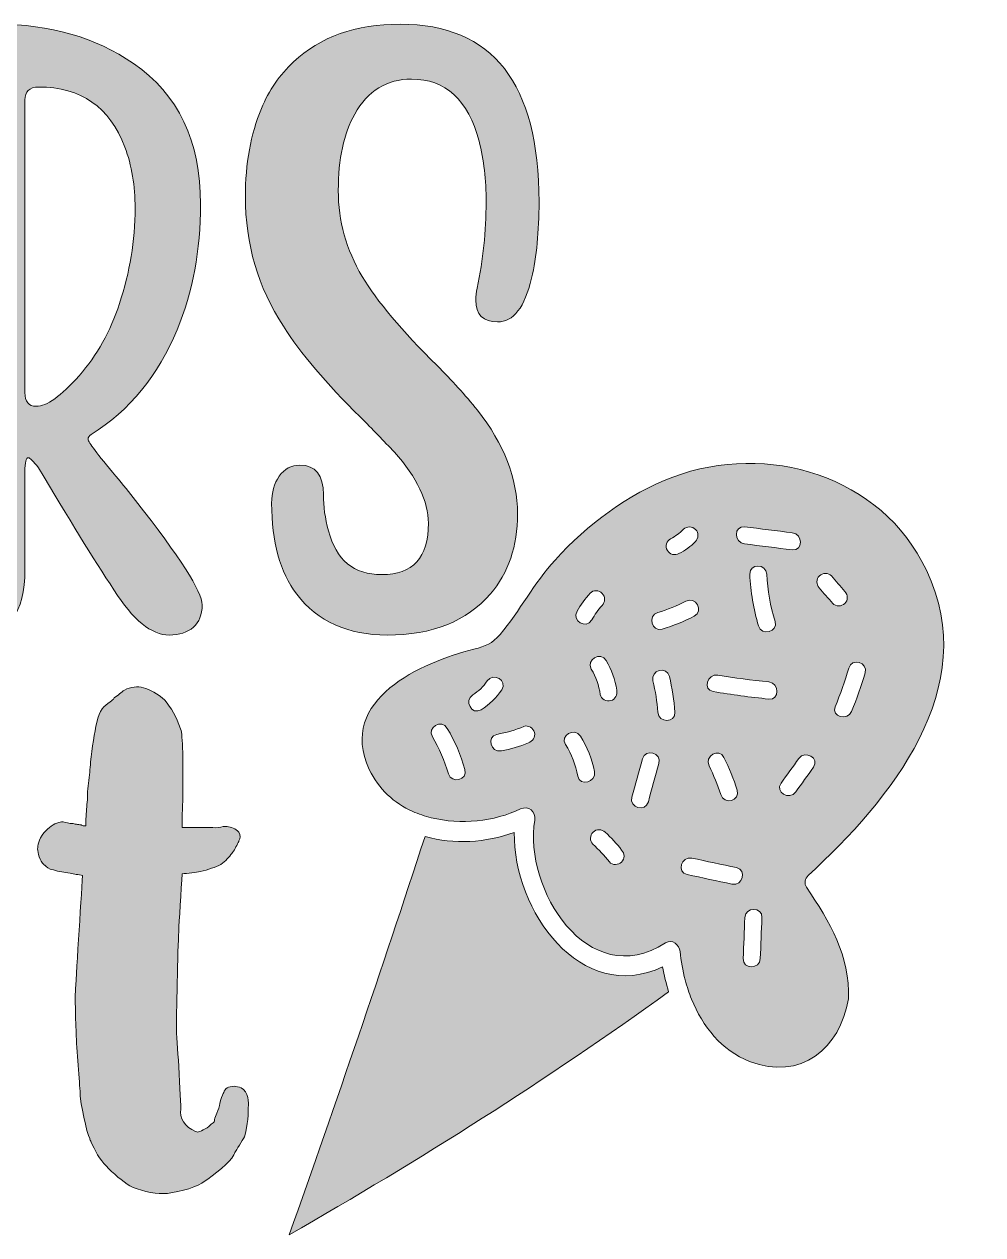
# Model space of a CAD drawing. Header units: inches. Extents: x 4.51 to 10.36, y -5.81 to -0.93.
# Drawn here: x 8.51 to 10.356, y -5.812 to -3.481 of the extents above; entities that cross this region are included whole.
import ezdxf

# ---------------------------------------------------------------- set-up
doc = ezdxf.new("R2010")
doc.units = ezdxf.units.IN
doc.header["$MEASUREMENT"] = 0
doc.layers.add('Layer 1', color=7, linetype='Continuous')

# ---------------------------------------------------------------- blocks, each defined once
blk = doc.blocks.new('block 2')
at = {"layer": 'Layer 1', "true_color": 0x333333}
h = blk.add_hatch(color=250, dxfattribs=at)
h.dxf.hatch_style = 2
edge = h.paths.add_edge_path()
edge.add_spline(control_points=[(8.6824, -4.57), (8.7191, -4.6279), (8.7547, -4.6569), (8.7889, -4.6569), (8.8085, -4.6569), (8.824, -4.6518), (8.8354, -4.6418), (8.8467, -4.6317), (8.8523, -4.6174), (8.8523, -4.5987), (8.8523, -4.5735), (8.8096, -4.5066), (8.7239, -4.3978), (8.7124, -4.3827), (8.6998, -4.3671), (8.6862, -4.351), (8.6504, -4.3087), (8.6326, -4.285), (8.6326, -4.28), (8.6326, -4.2765), (8.6346, -4.2734), (8.6386, -4.2709), (8.7126, -4.2241), (8.7678, -4.1568), (8.804, -4.0692), (8.8342, -3.9962), (8.8493, -3.9156), (8.8493, -3.8275), (8.8493, -3.7062), (8.8063, -3.6158), (8.7202, -3.5563), (8.6461, -3.506), (8.5588, -3.4808), (8.4581, -3.4808), (8.3704, -3.4808), (8.3266, -3.5246), (8.3266, -3.6122), (8.3266, -3.6122), (8.3266, -4.5247), (8.3266, -4.5247), (8.3266, -4.5469), (8.3281, -4.568), (8.3312, -4.5882), (8.3342, -4.6083), (8.3418, -4.6248), (8.3542, -4.6376), (8.3665, -4.6505), (8.3868, -4.6569), (8.415, -4.6569), (8.4789, -4.6569), (8.5109, -4.6149), (8.5109, -4.5308), (8.5109, -4.5308), (8.5109, -4.3426), (8.5109, -4.3426), (8.5109, -4.3245), (8.5132, -4.3155), (8.5177, -4.3155), (8.5203, -4.3155), (8.5268, -4.322), (8.5374, -4.3351), (8.5943, -4.4313), (8.6426, -4.5096), (8.6824, -4.57)], knot_values=[0, 0, 0, 0, 1, 1, 1, 2, 2, 2, 3, 3, 3, 4, 4, 4, 5, 5, 5, 6, 6, 6, 7, 7, 7, 8, 8, 8, 9, 9, 9, 10, 10, 10, 11, 11, 11, 12, 12, 12, 13, 13, 13, 14, 14, 14, 15, 15, 15, 16, 16, 16, 17, 17, 17, 18, 18, 18, 19, 19, 19, 20, 20, 20, 21, 21, 21, 21], degree=3, periodic=1)
edge = h.paths.add_edge_path()
edge.add_spline(control_points=[(8.5109, -4.1901), (8.5109, -4.1901), (8.5109, -3.6266), (8.5109, -3.6266), (8.5109, -3.6105), (8.5197, -3.6022), (8.5374, -3.6017), (8.619, -3.6017), (8.6743, -3.6402), (8.7035, -3.7172), (8.7166, -3.753), (8.7232, -3.7923), (8.7232, -3.835), (8.7232, -3.8975), (8.7131, -3.9587), (8.693, -4.0186), (8.6758, -4.072), (8.6499, -4.1183), (8.6152, -4.1576), (8.5804, -4.1969), (8.553, -4.2165), (8.5328, -4.2165), (8.5182, -4.2165), (8.5109, -4.2077), (8.5109, -4.1901)], knot_values=[0, 0, 0, 0, 1, 1, 1, 2, 2, 2, 3, 3, 3, 4, 4, 4, 5, 5, 5, 6, 6, 6, 7, 7, 7, 8, 8, 8, 8], degree=3, periodic=1)
h = blk.add_hatch(color=250, dxfattribs=at)
h.dxf.hatch_style = 2
edge = h.paths.add_edge_path()
edge.add_spline(control_points=[(9.1983, -4.5406), (9.1444, -4.5406), (9.1102, -4.5124), (9.0956, -4.456), (9.0891, -4.4323), (9.0858, -4.4091), (9.0858, -4.3865), (9.0858, -4.3487), (9.0707, -4.3298), (9.0405, -4.3298), (9.0238, -4.3298), (9.0106, -4.3369), (9.0008, -4.351), (8.991, -4.3651), (8.9861, -4.3825), (8.9861, -4.4031), (8.9861, -4.4771), (9.0022, -4.5355), (9.0344, -4.5783), (9.0747, -4.6307), (9.1329, -4.6569), (9.2089, -4.6569), (9.2955, -4.6569), (9.3617, -4.6305), (9.4076, -4.5776), (9.4423, -4.5373), (9.4597, -4.4859), (9.4597, -4.4235), (9.4597, -4.3555), (9.434, -4.289), (9.3826, -4.2241), (9.359, -4.1949), (9.333, -4.1662), (9.3048, -4.1379), (9.2369, -4.071), (9.1888, -4.0138), (9.1606, -3.9665), (9.1298, -3.9146), (9.1145, -3.8595), (9.1145, -3.8011), (9.1145, -3.7401), (9.1251, -3.691), (9.1462, -3.6538), (9.1714, -3.6089), (9.2079, -3.5865), (9.2557, -3.5865), (9.3212, -3.5865), (9.3645, -3.6263), (9.3857, -3.7059), (9.3947, -3.7416), (9.3993, -3.7807), (9.3993, -3.823), (9.3993, -3.8794), (9.3935, -3.9348), (9.3819, -3.9892), (9.3804, -3.9967), (9.3796, -4.0043), (9.3796, -4.0118), (9.3796, -4.04), (9.3935, -4.0541), (9.4212, -4.0541), (9.4519, -4.0541), (9.4738, -4.0259), (9.4869, -3.9695), (9.4964, -3.9287), (9.5012, -3.8799), (9.5012, -3.823), (9.5012, -3.5948), (9.4121, -3.4808), (9.2338, -3.4808), (9.1482, -3.4808), (9.0797, -3.505), (9.0284, -3.5533), (9.0017, -3.578), (8.981, -3.608), (8.9664, -3.6432), (8.9458, -3.693), (8.9355, -3.7494), (8.9355, -3.8124), (8.9355, -3.904), (8.9599, -3.9874), (9.0087, -4.0624), (9.042, -4.1143), (9.0913, -4.1724), (9.1568, -4.2369), (9.1804, -4.2606), (9.2023, -4.2832), (9.2225, -4.3049), (9.2663, -4.3537), (9.2882, -4.3993), (9.2882, -4.4416), (9.2882, -4.5076), (9.2582, -4.5406), (9.1983, -4.5406)], knot_values=[0, 0, 0, 0, 1, 1, 1, 2, 2, 2, 3, 3, 3, 4, 4, 4, 5, 5, 5, 6, 6, 6, 7, 7, 7, 8, 8, 8, 9, 9, 9, 10, 10, 10, 11, 11, 11, 12, 12, 12, 13, 13, 13, 14, 14, 14, 15, 15, 15, 16, 16, 16, 17, 17, 17, 18, 18, 18, 19, 19, 19, 20, 20, 20, 21, 21, 21, 22, 22, 22, 23, 23, 23, 24, 24, 24, 25, 25, 25, 26, 26, 26, 27, 27, 27, 28, 28, 28, 29, 29, 29, 30, 30, 30, 31, 31, 31, 31], degree=3, periodic=1)
h = blk.add_hatch(color=250, dxfattribs=at)
h.dxf.hatch_style = 2
edge = h.paths.add_edge_path()
edge.add_spline(control_points=[(10.0194, -5.1199), (10.1777, -4.9743), (10.3559, -4.7589), (10.2473, -4.5317), (10.1604, -4.3498), (9.9407, -4.2843), (9.7586, -4.3529), (9.6712, -4.3858), (9.5947, -4.444), (9.532, -4.5124), (9.4914, -4.5567), (9.4645, -4.6106), (9.4261, -4.6556), (9.4106, -4.6737), (9.3989, -4.6782), (9.3756, -4.6841), (9.2751, -4.7097), (9.1117, -4.7806), (9.1742, -4.9155), (9.1921, -4.954), (9.2222, -4.9803), (9.2578, -4.9964), (9.2636, -4.999), (9.2694, -5.0013), (9.2754, -5.0033), (9.2813, -5.0054), (9.2873, -5.0071), (9.2933, -5.0086), (9.3504, -5.0229), (9.4149, -5.0157), (9.4654, -4.9918), (9.4808, -4.9845), (9.4954, -4.9969), (9.4928, -5.0132), (9.4712, -5.1448), (9.5947, -5.3453), (9.7447, -5.2498), (9.7577, -5.2415), (9.7716, -5.253), (9.7728, -5.2662), (9.7745, -5.2843), (9.7778, -5.3028), (9.7827, -5.321), (9.7844, -5.3274), (9.7863, -5.3338), (9.7884, -5.3401), (9.7904, -5.3461), (9.7925, -5.3521), (9.7949, -5.358), (9.8163, -5.4107), (9.8526, -5.4566), (9.9068, -5.4778), (10.0049, -5.5161), (10.0816, -5.4526), (10.097, -5.3575), (10.101, -5.2754), (10.0607, -5.2083), (10.0162, -5.1426), (10.0116, -5.1359), (10.0137, -5.1251), (10.0194, -5.1199)], knot_values=[0, 0, 0, 0, 1, 1, 1, 2, 2, 2, 3, 3, 3, 4, 4, 4, 5, 5, 5, 6, 6, 6, 7, 7, 7, 8, 8, 8, 9, 9, 9, 10, 10, 10, 11, 11, 11, 12, 12, 12, 13, 13, 13, 14, 14, 14, 15, 15, 15, 16, 16, 16, 17, 17, 17, 18, 18, 18, 19, 19, 19, 20, 20, 20, 20], degree=3, periodic=1)
edge = h.paths.add_edge_path()
edge.add_spline(control_points=[(9.3266, -4.9239), (9.3193, -4.8988), (9.309, -4.8752), (9.2958, -4.8527), (9.285, -4.8344), (9.3137, -4.8182), (9.3244, -4.8365), (9.339, -4.8613), (9.3504, -4.8878), (9.3584, -4.9155), (9.3644, -4.9359), (9.3325, -4.9442), (9.3266, -4.9239)], knot_values=[0, 0, 0, 0, 1, 1, 1, 2, 2, 2, 3, 3, 3, 4, 4, 4, 4], degree=3, periodic=1)
edge = h.paths.add_edge_path()
edge.add_spline(control_points=[(9.3736, -4.772), (9.3846, -4.7651), (9.3939, -4.7561), (9.4011, -4.7453), (9.4129, -4.7278), (9.4412, -4.7446), (9.4293, -4.7622), (9.4189, -4.7778), (9.4057, -4.7906), (9.3898, -4.8006), (9.3718, -4.8119), (9.3557, -4.7832), (9.3736, -4.772)], knot_values=[0, 0, 0, 0, 1, 1, 1, 2, 2, 2, 3, 3, 3, 4, 4, 4, 4], degree=3, periodic=1)
edge = h.paths.add_edge_path()
edge.add_spline(control_points=[(9.4806, -4.8646), (9.4638, -4.8714), (9.4465, -4.8765), (9.4286, -4.8799), (9.4079, -4.8838), (9.3994, -4.852), (9.4202, -4.8481), (9.438, -4.8447), (9.4554, -4.8396), (9.4722, -4.8327), (9.4805, -4.8294), (9.4903, -4.8367), (9.4923, -4.8444), (9.4948, -4.8538), (9.4888, -4.8612), (9.4806, -4.8646)], knot_values=[0, 0, 0, 0, 1, 1, 1, 2, 2, 2, 3, 3, 3, 4, 4, 4, 5, 5, 5, 5], degree=3, periodic=1)
edge = h.paths.add_edge_path()
edge.add_spline(control_points=[(10.1293, -4.7294), (10.122, -4.7547), (10.1134, -4.7795), (10.1033, -4.8038), (10.0953, -4.8231), (10.0635, -4.8145), (10.0716, -4.795), (10.0816, -4.7707), (10.0903, -4.7459), (10.0976, -4.7206), (10.1035, -4.7003), (10.1352, -4.7091), (10.1293, -4.7294)], knot_values=[0, 0, 0, 0, 1, 1, 1, 2, 2, 2, 3, 3, 3, 4, 4, 4, 4], degree=3, periodic=1)
edge = h.paths.add_edge_path()
edge.add_spline(control_points=[(10.0412, -4.5428), (10.0473, -4.5369), (10.0586, -4.5364), (10.0645, -4.5431), (10.0731, -4.5531), (10.0817, -4.563), (10.0904, -4.573), (10.0962, -4.5797), (10.0968, -4.5897), (10.0901, -4.5962), (10.084, -4.6022), (10.0726, -4.6026), (10.0668, -4.5959), (10.0582, -4.586), (10.0495, -4.576), (10.0409, -4.5661), (10.035, -4.5593), (10.0345, -4.5493), (10.0412, -4.5428)], knot_values=[0, 0, 0, 0, 1, 1, 1, 2, 2, 2, 3, 3, 3, 4, 4, 4, 5, 5, 5, 6, 6, 6, 6], degree=3, periodic=1)
edge = h.paths.add_edge_path()
edge.add_spline(control_points=[(9.7545, -4.4714), (9.7647, -4.4662), (9.7714, -4.4613), (9.7795, -4.4533), (9.7858, -4.447), (9.7966, -4.4473), (9.8028, -4.4536), (9.809, -4.46), (9.8088, -4.4706), (9.8025, -4.4769), (9.7932, -4.4861), (9.7824, -4.4941), (9.7707, -4.5), (9.7628, -4.5041), (9.7528, -4.5019), (9.7483, -4.4938), (9.744, -4.4863), (9.7466, -4.4755), (9.7545, -4.4714)], knot_values=[0, 0, 0, 0, 1, 1, 1, 2, 2, 2, 3, 3, 3, 4, 4, 4, 5, 5, 5, 6, 6, 6, 6], degree=3, periodic=1)
edge = h.paths.add_edge_path()
edge.add_spline(control_points=[(9.6509, -4.7631), (9.6522, -4.7719), (9.6487, -4.7807), (9.6392, -4.7832), (9.6314, -4.7853), (9.6204, -4.7803), (9.6191, -4.7715), (9.6166, -4.7539), (9.6111, -4.7376), (9.6019, -4.7223), (9.5911, -4.7041), (9.6197, -4.6879), (9.6306, -4.7061), (9.641, -4.7236), (9.6481, -4.7429), (9.6509, -4.7631)], knot_values=[0, 0, 0, 0, 1, 1, 1, 2, 2, 2, 3, 3, 3, 4, 4, 4, 5, 5, 5, 5], degree=3, periodic=1)
edge = h.paths.add_edge_path()
edge.add_spline(control_points=[(9.5744, -4.6111), (9.5815, -4.5986), (9.5901, -4.587), (9.5997, -4.5763), (9.6056, -4.5696), (9.6171, -4.5705), (9.6229, -4.5766), (9.6294, -4.5833), (9.6286, -4.5932), (9.6226, -4.5999), (9.6149, -4.6085), (9.6084, -4.6179), (9.6026, -4.6279), (9.5921, -4.6463), (9.5638, -4.6294), (9.5744, -4.6111)], knot_values=[0, 0, 0, 0, 1, 1, 1, 2, 2, 2, 3, 3, 3, 4, 4, 4, 5, 5, 5, 5], degree=3, periodic=1)
edge = h.paths.add_edge_path()
edge.add_spline(control_points=[(9.576, -4.9283), (9.5719, -4.9065), (9.564, -4.8866), (9.5521, -4.8679), (9.5408, -4.8499), (9.5694, -4.8338), (9.5808, -4.8516), (9.594, -4.8725), (9.6032, -4.8956), (9.6078, -4.9199), (9.6118, -4.9406), (9.58, -4.9491), (9.576, -4.9283)], knot_values=[0, 0, 0, 0, 1, 1, 1, 2, 2, 2, 3, 3, 3, 4, 4, 4, 4], degree=3, periodic=1)
edge = h.paths.add_edge_path()
edge.add_spline(control_points=[(9.66, -5.094), (9.6541, -5.0997), (9.6422, -5.1007), (9.6368, -5.0937), (9.6271, -5.0814), (9.6165, -5.07), (9.6049, -5.0595), (9.5983, -5.0536), (9.5992, -5.0422), (9.6052, -5.0363), (9.6119, -5.0298), (9.6219, -5.0306), (9.6285, -5.0366), (9.6401, -5.0471), (9.6507, -5.0584), (9.6603, -5.0708), (9.6658, -5.0778), (9.667, -5.0873), (9.66, -5.094)], knot_values=[0, 0, 0, 0, 1, 1, 1, 2, 2, 2, 3, 3, 3, 4, 4, 4, 5, 5, 5, 6, 6, 6, 6], degree=3, periodic=1)
edge = h.paths.add_edge_path()
edge.add_spline(control_points=[(9.7322, -4.9041), (9.7254, -4.9287), (9.7185, -4.9534), (9.7117, -4.9781), (9.706, -4.9985), (9.6743, -4.9897), (9.68, -4.9693), (9.6868, -4.9446), (9.6936, -4.92), (9.7005, -4.8953), (9.7061, -4.8748), (9.7378, -4.8837), (9.7322, -4.9041)], knot_values=[0, 0, 0, 0, 1, 1, 1, 2, 2, 2, 3, 3, 3, 4, 4, 4, 4], degree=3, periodic=1)
edge = h.paths.add_edge_path()
edge.add_spline(control_points=[(9.7299, -4.8055), (9.7285, -4.785), (9.7253, -4.765), (9.7205, -4.745), (9.7155, -4.7244), (9.7474, -4.716), (9.7523, -4.7366), (9.7577, -4.7593), (9.7612, -4.7823), (9.7628, -4.8055), (9.7643, -4.8267), (9.7314, -4.8265), (9.7299, -4.8055)], knot_values=[0, 0, 0, 0, 1, 1, 1, 2, 2, 2, 3, 3, 3, 4, 4, 4, 4], degree=3, periodic=1)
edge = h.paths.add_edge_path()
edge.add_spline(control_points=[(9.7383, -4.6454), (9.718, -4.6515), (9.7097, -4.6197), (9.7299, -4.6136), (9.7487, -4.6081), (9.7666, -4.6008), (9.784, -4.5917), (9.8027, -4.5819), (9.819, -4.6105), (9.8002, -4.6203), (9.7804, -4.6307), (9.7597, -4.6391), (9.7383, -4.6454)], knot_values=[0, 0, 0, 0, 1, 1, 1, 2, 2, 2, 3, 3, 3, 4, 4, 4, 4], degree=3, periodic=1)
edge = h.paths.add_edge_path()
edge.add_spline(control_points=[(9.8728, -5.1364), (9.8441, -5.1303), (9.8154, -5.1242), (9.7868, -5.1181), (9.766, -5.1137), (9.7749, -5.082), (9.7955, -5.0864), (9.8242, -5.0925), (9.8529, -5.0986), (9.8815, -5.1046), (9.9023, -5.109), (9.8934, -5.1407), (9.8728, -5.1364)], knot_values=[0, 0, 0, 0, 1, 1, 1, 2, 2, 2, 3, 3, 3, 4, 4, 4, 4], degree=3, periodic=1)
edge = h.paths.add_edge_path()
edge.add_spline(control_points=[(9.8574, -4.8926), (9.8675, -4.9129), (9.8761, -4.9341), (9.8829, -4.9558), (9.8893, -4.9761), (9.8574, -4.9844), (9.8511, -4.9642), (9.8451, -4.9451), (9.8377, -4.9267), (9.8287, -4.9088), (9.8193, -4.8899), (9.8479, -4.8736), (9.8574, -4.8926)], knot_values=[0, 0, 0, 0, 1, 1, 1, 2, 2, 2, 3, 3, 3, 4, 4, 4, 4], degree=3, periodic=1)
edge = h.paths.add_edge_path()
edge.add_spline(control_points=[(9.9273, -5.2798), (9.9264, -5.3009), (9.8935, -5.3009), (9.8944, -5.2797), (9.8954, -5.2534), (9.8965, -5.2271), (9.8976, -5.2009), (9.8985, -5.1797), (9.9314, -5.1797), (9.9305, -5.2009), (9.9294, -5.2272), (9.9283, -5.2535), (9.9273, -5.2798)], knot_values=[0, 0, 0, 0, 1, 1, 1, 2, 2, 2, 3, 3, 3, 4, 4, 4, 4], degree=3, periodic=1)
edge = h.paths.add_edge_path()
edge.add_spline(control_points=[(9.9437, -4.7801), (9.9079, -4.7765), (9.8723, -4.7717), (9.8368, -4.7658), (9.8159, -4.7623), (9.8249, -4.7306), (9.8456, -4.7341), (9.8781, -4.7395), (9.9108, -4.7438), (9.9437, -4.7472), (9.9646, -4.7493), (9.9647, -4.7823), (9.9437, -4.7801)], knot_values=[0, 0, 0, 0, 1, 1, 1, 2, 2, 2, 3, 3, 3, 4, 4, 4, 4], degree=3, periodic=1)
edge = h.paths.add_edge_path()
edge.add_spline(control_points=[(9.9071, -4.5398), (9.9061, -4.5186), (9.9391, -4.5188), (9.94, -4.5399), (9.9415, -4.5709), (9.9468, -4.601), (9.9557, -4.6308), (9.9618, -4.6511), (9.93, -4.6594), (9.9239, -4.6392), (9.9142, -4.6068), (9.9087, -4.5736), (9.9071, -4.5398)], knot_values=[0, 0, 0, 0, 1, 1, 1, 2, 2, 2, 3, 3, 3, 4, 4, 4, 4], degree=3, periodic=1)
edge = h.paths.add_edge_path()
edge.add_spline(control_points=[(9.8971, -4.4814), (9.8763, -4.4788), (9.8762, -4.4459), (9.8971, -4.4485), (9.9278, -4.4523), (9.9584, -4.4561), (9.989, -4.4599), (10.0098, -4.4625), (10.0099, -4.4955), (9.989, -4.4928), (9.9583, -4.489), (9.9277, -4.4852), (9.8971, -4.4814)], knot_values=[0, 0, 0, 0, 1, 1, 1, 2, 2, 2, 3, 3, 3, 4, 4, 4, 4], degree=3, periodic=1)
edge = h.paths.add_edge_path()
edge.add_spline(control_points=[(9.9673, -4.9419), (9.9787, -4.9262), (9.9901, -4.9104), (10.0015, -4.8946), (10.0138, -4.8775), (10.0422, -4.8943), (10.0298, -4.9115), (10.0184, -4.9273), (10.007, -4.9431), (9.9956, -4.9588), (9.9833, -4.9759), (9.9549, -4.9591), (9.9673, -4.9419)], knot_values=[0, 0, 0, 0, 1, 1, 1, 2, 2, 2, 3, 3, 3, 4, 4, 4, 4], degree=3, periodic=1)
h = blk.add_hatch(color=250, dxfattribs=at)
h.dxf.hatch_style = 2
edge = h.paths.add_edge_path()
edge.add_spline(control_points=[(8.9275, -5.5287), (8.923, -5.5271), (8.9184, -5.5256), (8.9139, -5.5256), (8.9033, -5.5256), (8.8956, -5.5302), (8.8941, -5.5378), (8.8941, -5.5378), (8.8926, -5.5393), (8.8926, -5.5393), (8.8911, -5.5439), (8.8881, -5.55), (8.8865, -5.5591), (8.8865, -5.5636), (8.8835, -5.5712), (8.8804, -5.5773), (8.8789, -5.5819), (8.8774, -5.5864), (8.8759, -5.5895), (8.8759, -5.594), (8.8759, -5.594), (8.8698, -5.5986), (8.8698, -5.5986), (8.8683, -5.6001), (8.8683, -5.6001), (8.8607, -5.6077), (8.847, -5.6138), (8.844, -5.6138), (8.8288, -5.6107), (8.809, -5.5925), (8.8106, -5.5758), (8.8121, -5.5636), (8.809, -5.5271), (8.8075, -5.4876), (8.8045, -5.4557), (8.8029, -5.4238), (8.8029, -5.4101), (8.8029, -5.3798), (8.806, -5.2369), (8.8075, -5.2248), (8.8075, -5.2141), (8.8121, -5.1442), (8.8136, -5.1169), (8.8242, -5.1153), (8.8409, -5.1138), (8.8485, -5.1123), (8.8637, -5.1092), (8.8789, -5.1032), (8.8881, -5.0986), (8.8972, -5.0925), (8.9048, -5.0834), (8.9093, -5.0773), (8.9139, -5.0728), (8.9184, -5.0637), (8.9215, -5.0561), (8.923, -5.0546), (8.923, -5.0546), (8.923, -5.053), (8.926, -5.0485), (8.926, -5.0424), (8.923, -5.0363), (8.9169, -5.0302), (8.9078, -5.0257), (8.9002, -5.0257), (8.8987, -5.0257), (8.8987, -5.0257), (8.8972, -5.0257), (8.8972, -5.0257), (8.8956, -5.0257), (8.8926, -5.0257), (8.8881, -5.0272), (8.8789, -5.0287), (8.8729, -5.0272), (8.8668, -5.0272), (8.8333, -5.0272), (8.8136, -5.0272), (8.8136, -5.0257), (8.8136, -5.0242), (8.8136, -5.0226), (8.8136, -5.0059), (8.8151, -4.9831), (8.8151, -4.9573), (8.8151, -4.9345), (8.8151, -4.9102), (8.8151, -4.8828), (8.8136, -4.8585), (8.8136, -4.8448), (8.8106, -4.8372), (8.8029, -4.8144), (8.7923, -4.7962), (8.7802, -4.7825), (8.7665, -4.7688), (8.7513, -4.7628), (8.7391, -4.7582), (8.7285, -4.7552), (8.7148, -4.7567), (8.7027, -4.7628), (8.6966, -4.7673), (8.6905, -4.7719), (8.6829, -4.778), (8.6814, -4.781), (8.6783, -4.7825), (8.6753, -4.7856), (8.6631, -4.7932), (8.654, -4.8008), (8.6495, -4.8251), (8.6449, -4.8433), (8.6404, -4.8752), (8.6373, -4.9011), (8.6373, -4.9087), (8.6358, -4.9147), (8.6358, -4.9208), (8.6343, -4.9345), (8.6327, -4.9497), (8.6312, -4.9634), (8.6312, -4.9664), (8.6312, -4.9694), (8.6312, -4.974), (8.6297, -4.9862), (8.6297, -4.9983), (8.6282, -5.0105), (8.6282, -5.0165), (8.6282, -5.0211), (8.6282, -5.0242), (8.6267, -5.0242), (8.6252, -5.0242), (8.6252, -5.0242), (8.6221, -5.0242), (8.6206, -5.0226), (8.6191, -5.0226), (8.616, -5.0226), (8.613, -5.0211), (8.61, -5.0211), (8.6069, -5.0211), (8.6039, -5.0196), (8.6023, -5.0196), (8.6008, -5.0196), (8.5993, -5.0196), (8.5978, -5.0196), (8.5917, -5.0181), (8.5856, -5.0165), (8.5811, -5.0165), (8.5796, -5.0165), (8.578, -5.0181), (8.5765, -5.0181), (8.5659, -5.0196), (8.5568, -5.0272), (8.5477, -5.0378), (8.537, -5.05), (8.5355, -5.0637), (8.5355, -5.0682), (8.5355, -5.0758), (8.54, -5.0925), (8.5477, -5.0986), (8.5477, -5.1001), (8.5477, -5.1001), (8.5492, -5.1001), (8.5522, -5.1032), (8.5568, -5.1077), (8.5659, -5.1092), (8.5765, -5.1123), (8.5871, -5.1138), (8.5978, -5.1153), (8.6054, -5.1169), (8.6145, -5.1184), (8.6221, -5.1199), (8.6191, -5.1655), (8.6084, -5.3296), (8.6084, -5.3417), (8.6069, -5.3569), (8.61, -5.4314), (8.61, -5.4344), (8.61, -5.4344), (8.61, -5.436), (8.61, -5.436), (8.613, -5.474), (8.6175, -5.5378), (8.6175, -5.5439), (8.6175, -5.553), (8.6297, -5.6168), (8.6358, -5.6259), (8.6358, -5.6275), (8.6373, -5.6305), (8.6388, -5.6335), (8.6449, -5.6472), (8.6555, -5.6685), (8.6677, -5.6791), (8.6798, -5.6928), (8.6996, -5.7095), (8.7133, -5.7171), (8.7285, -5.7262), (8.7589, -5.7323), (8.7771, -5.7323), (8.7969, -5.7323), (8.8364, -5.7217), (8.8516, -5.7125), (8.8607, -5.7065), (8.9002, -5.6776), (8.9093, -5.6639), (8.9124, -5.6594), (8.9154, -5.6548), (8.9154, -5.6533), (8.9184, -5.6487), (8.9291, -5.6305), (8.9336, -5.6229), (8.9382, -5.6138), (8.9412, -5.5834), (8.9412, -5.5667), (8.9427, -5.5575), (8.9412, -5.5363), (8.9275, -5.5287)], knot_values=[0, 0, 0, 0, 1, 1, 1, 2, 2, 2, 3, 3, 3, 4, 4, 4, 5, 5, 5, 6, 6, 6, 7, 7, 7, 8, 8, 8, 9, 9, 9, 10, 10, 10, 11, 11, 11, 12, 12, 12, 13, 13, 13, 14, 14, 14, 15, 15, 15, 16, 16, 16, 17, 17, 17, 18, 18, 18, 19, 19, 19, 20, 20, 20, 21, 21, 21, 22, 22, 22, 23, 23, 23, 24, 24, 24, 25, 25, 25, 26, 26, 26, 27, 27, 27, 28, 28, 28, 29, 29, 29, 30, 30, 30, 31, 31, 31, 32, 32, 32, 33, 33, 33, 34, 34, 34, 35, 35, 35, 36, 36, 36, 37, 37, 37, 38, 38, 38, 39, 39, 39, 40, 40, 40, 41, 41, 41, 42, 42, 42, 43, 43, 43, 44, 44, 44, 45, 45, 45, 46, 46, 46, 47, 47, 47, 48, 48, 48, 49, 49, 49, 50, 50, 50, 51, 51, 51, 52, 52, 52, 53, 53, 53, 54, 54, 54, 55, 55, 55, 56, 56, 56, 57, 57, 57, 58, 58, 58, 59, 59, 59, 60, 60, 60, 61, 61, 61, 62, 62, 62, 63, 63, 63, 64, 64, 64, 65, 65, 65, 66, 66, 66, 67, 67, 67, 68, 68, 68, 69, 69, 69, 70, 70, 70, 70], degree=3, periodic=1)
h = blk.add_hatch(color=250, dxfattribs=at)
h.dxf.hatch_style = 2
edge = h.paths.add_edge_path()
edge.add_spline(control_points=[(9.4536, -5.037), (9.3979, -5.0568), (9.3379, -5.0608), (9.2817, -5.0445), (9.1978, -5.3014), (9.1105, -5.557), (9.02, -5.8116), (9.2712, -5.6678), (9.5162, -5.5133), (9.7508, -5.3438), (9.7459, -5.3279), (9.7421, -5.3118), (9.7393, -5.2956), (9.5821, -5.3703), (9.4511, -5.1875), (9.4536, -5.037)], knot_values=[0, 0, 0, 0, 1, 1, 1, 2, 2, 2, 3, 3, 3, 4, 4, 4, 5, 5, 5, 5], degree=3, periodic=1)
at = {"layer": 'Layer 1', "lineweight": 0}
for points, knots in [([(8.6824, -4.57), (8.7191, -4.6279), (8.7547, -4.6569), (8.7889, -4.6569), (8.8085, -4.6569), (8.824, -4.6518), (8.8354, -4.6418), (8.8467, -4.6317), (8.8523, -4.6174), (8.8523, -4.5987), (8.8523, -4.5735), (8.8096, -4.5066), (8.7239, -4.3978), (8.7124, -4.3827), (8.6998, -4.3671), (8.6862, -4.351), (8.6504, -4.3087), (8.6326, -4.285), (8.6326, -4.28), (8.6326, -4.2765), (8.6346, -4.2734), (8.6386, -4.2709), (8.7126, -4.2241), (8.7678, -4.1568), (8.804, -4.0692), (8.8342, -3.9962), (8.8493, -3.9156), (8.8493, -3.8275), (8.8493, -3.7062), (8.8063, -3.6158), (8.7202, -3.5563), (8.6461, -3.506), (8.5588, -3.4808), (8.4581, -3.4808), (8.3704, -3.4808), (8.3266, -3.5246), (8.3266, -3.6122), (8.3266, -3.6122), (8.3266, -4.5247), (8.3266, -4.5247), (8.3266, -4.5469), (8.3281, -4.568), (8.3312, -4.5882), (8.3342, -4.6083), (8.3418, -4.6248), (8.3542, -4.6376), (8.3665, -4.6505), (8.3868, -4.6569), (8.415, -4.6569), (8.4789, -4.6569), (8.5109, -4.6149), (8.5109, -4.5308), (8.5109, -4.5308), (8.5109, -4.3426), (8.5109, -4.3426), (8.5109, -4.3245), (8.5132, -4.3155), (8.5177, -4.3155), (8.5203, -4.3155), (8.5268, -4.322), (8.5374, -4.3351), (8.5943, -4.4313), (8.6426, -4.5096), (8.6824, -4.57)], [0, 0, 0, 0, 1, 1, 1, 2, 2, 2, 3, 3, 3, 4, 4, 4, 5, 5, 5, 6, 6, 6, 7, 7, 7, 8, 8, 8, 9, 9, 9, 10, 10, 10, 11, 11, 11, 12, 12, 12, 13, 13, 13, 14, 14, 14, 15, 15, 15, 16, 16, 16, 17, 17, 17, 18, 18, 18, 19, 19, 19, 20, 20, 20, 21, 21, 21, 21]), ([(9.1983, -4.5406), (9.1444, -4.5406), (9.1102, -4.5124), (9.0956, -4.456), (9.0891, -4.4323), (9.0858, -4.4091), (9.0858, -4.3865), (9.0858, -4.3487), (9.0707, -4.3298), (9.0405, -4.3298), (9.0238, -4.3298), (9.0106, -4.3369), (9.0008, -4.351), (8.991, -4.3651), (8.9861, -4.3825), (8.9861, -4.4031), (8.9861, -4.4771), (9.0022, -4.5355), (9.0344, -4.5783), (9.0747, -4.6307), (9.1329, -4.6569), (9.2089, -4.6569), (9.2955, -4.6569), (9.3617, -4.6305), (9.4076, -4.5776), (9.4423, -4.5373), (9.4597, -4.4859), (9.4597, -4.4235), (9.4597, -4.3555), (9.434, -4.289), (9.3826, -4.2241), (9.359, -4.1949), (9.333, -4.1662), (9.3048, -4.1379), (9.2369, -4.071), (9.1888, -4.0138), (9.1606, -3.9665), (9.1298, -3.9146), (9.1145, -3.8595), (9.1145, -3.8011), (9.1145, -3.7401), (9.1251, -3.691), (9.1462, -3.6538), (9.1714, -3.6089), (9.2079, -3.5865), (9.2557, -3.5865), (9.3212, -3.5865), (9.3645, -3.6263), (9.3857, -3.7059), (9.3947, -3.7416), (9.3993, -3.7807), (9.3993, -3.823), (9.3993, -3.8794), (9.3935, -3.9348), (9.3819, -3.9892), (9.3804, -3.9967), (9.3796, -4.0043), (9.3796, -4.0118), (9.3796, -4.04), (9.3935, -4.0541), (9.4212, -4.0541), (9.4519, -4.0541), (9.4738, -4.0259), (9.4869, -3.9695), (9.4964, -3.9287), (9.5012, -3.8799), (9.5012, -3.823), (9.5012, -3.5948), (9.4121, -3.4808), (9.2338, -3.4808), (9.1482, -3.4808), (9.0797, -3.505), (9.0284, -3.5533), (9.0017, -3.578), (8.981, -3.608), (8.9664, -3.6432), (8.9458, -3.693), (8.9355, -3.7494), (8.9355, -3.8124), (8.9355, -3.904), (8.9599, -3.9874), (9.0087, -4.0624), (9.042, -4.1143), (9.0913, -4.1724), (9.1568, -4.2369), (9.1804, -4.2606), (9.2023, -4.2832), (9.2225, -4.3049), (9.2663, -4.3537), (9.2882, -4.3993), (9.2882, -4.4416), (9.2882, -4.5076), (9.2582, -4.5406), (9.1983, -4.5406)], [0, 0, 0, 0, 1, 1, 1, 2, 2, 2, 3, 3, 3, 4, 4, 4, 5, 5, 5, 6, 6, 6, 7, 7, 7, 8, 8, 8, 9, 9, 9, 10, 10, 10, 11, 11, 11, 12, 12, 12, 13, 13, 13, 14, 14, 14, 15, 15, 15, 16, 16, 16, 17, 17, 17, 18, 18, 18, 19, 19, 19, 20, 20, 20, 21, 21, 21, 22, 22, 22, 23, 23, 23, 24, 24, 24, 25, 25, 25, 26, 26, 26, 27, 27, 27, 28, 28, 28, 29, 29, 29, 30, 30, 30, 31, 31, 31, 31]), ([(8.5109, -4.1901), (8.5109, -4.1901), (8.5109, -3.6266), (8.5109, -3.6266), (8.5109, -3.6105), (8.5197, -3.6022), (8.5374, -3.6017), (8.619, -3.6017), (8.6743, -3.6402), (8.7035, -3.7172), (8.7166, -3.753), (8.7232, -3.7923), (8.7232, -3.835), (8.7232, -3.8975), (8.7131, -3.9587), (8.693, -4.0186), (8.6758, -4.072), (8.6499, -4.1183), (8.6152, -4.1576), (8.5804, -4.1969), (8.553, -4.2165), (8.5328, -4.2165), (8.5182, -4.2165), (8.5109, -4.2077), (8.5109, -4.1901)], [0, 0, 0, 0, 1, 1, 1, 2, 2, 2, 3, 3, 3, 4, 4, 4, 5, 5, 5, 6, 6, 6, 7, 7, 7, 8, 8, 8, 8]), ([(10.0194, -5.1199), (10.1777, -4.9743), (10.3559, -4.7589), (10.2473, -4.5317), (10.1604, -4.3498), (9.9407, -4.2843), (9.7586, -4.3529), (9.6712, -4.3858), (9.5947, -4.444), (9.532, -4.5124), (9.4914, -4.5567), (9.4645, -4.6106), (9.4261, -4.6556), (9.4106, -4.6737), (9.3989, -4.6782), (9.3756, -4.6841), (9.2751, -4.7097), (9.1117, -4.7806), (9.1742, -4.9155), (9.1921, -4.954), (9.2222, -4.9803), (9.2578, -4.9964), (9.2636, -4.999), (9.2694, -5.0013), (9.2754, -5.0033), (9.2813, -5.0054), (9.2873, -5.0071), (9.2933, -5.0086), (9.3504, -5.0229), (9.4149, -5.0157), (9.4654, -4.9918), (9.4808, -4.9845), (9.4954, -4.9969), (9.4928, -5.0132), (9.4712, -5.1448), (9.5947, -5.3453), (9.7447, -5.2498), (9.7577, -5.2415), (9.7716, -5.253), (9.7728, -5.2662), (9.7745, -5.2843), (9.7778, -5.3028), (9.7827, -5.321), (9.7844, -5.3274), (9.7863, -5.3338), (9.7884, -5.3401), (9.7904, -5.3461), (9.7925, -5.3521), (9.7949, -5.358), (9.8163, -5.4107), (9.8526, -5.4566), (9.9068, -5.4778), (10.0049, -5.5161), (10.0816, -5.4526), (10.097, -5.3575), (10.101, -5.2754), (10.0607, -5.2083), (10.0162, -5.1426), (10.0116, -5.1359), (10.0137, -5.1251), (10.0194, -5.1199)], [0, 0, 0, 0, 1, 1, 1, 2, 2, 2, 3, 3, 3, 4, 4, 4, 5, 5, 5, 6, 6, 6, 7, 7, 7, 8, 8, 8, 9, 9, 9, 10, 10, 10, 11, 11, 11, 12, 12, 12, 13, 13, 13, 14, 14, 14, 15, 15, 15, 16, 16, 16, 17, 17, 17, 18, 18, 18, 19, 19, 19, 20, 20, 20, 20]), ([(9.7545, -4.4714), (9.7647, -4.4662), (9.7714, -4.4613), (9.7795, -4.4533), (9.7858, -4.447), (9.7966, -4.4473), (9.8028, -4.4536), (9.809, -4.46), (9.8088, -4.4706), (9.8025, -4.4769), (9.7932, -4.4861), (9.7824, -4.4941), (9.7707, -4.5), (9.7628, -4.5041), (9.7528, -4.5019), (9.7483, -4.4938), (9.744, -4.4863), (9.7466, -4.4755), (9.7545, -4.4714)], [0, 0, 0, 0, 1, 1, 1, 2, 2, 2, 3, 3, 3, 4, 4, 4, 5, 5, 5, 6, 6, 6, 6]), ([(9.8971, -4.4814), (9.8763, -4.4788), (9.8762, -4.4459), (9.8971, -4.4485), (9.9278, -4.4523), (9.9584, -4.4561), (9.989, -4.4599), (10.0098, -4.4625), (10.0099, -4.4955), (9.989, -4.4928), (9.9583, -4.489), (9.9277, -4.4852), (9.8971, -4.4814)], [0, 0, 0, 0, 1, 1, 1, 2, 2, 2, 3, 3, 3, 4, 4, 4, 4]), ([(9.9071, -4.5398), (9.9061, -4.5186), (9.9391, -4.5188), (9.94, -4.5399), (9.9415, -4.5709), (9.9468, -4.601), (9.9557, -4.6308), (9.9618, -4.6511), (9.93, -4.6594), (9.9239, -4.6392), (9.9142, -4.6068), (9.9087, -4.5736), (9.9071, -4.5398)], [0, 0, 0, 0, 1, 1, 1, 2, 2, 2, 3, 3, 3, 4, 4, 4, 4]), ([(10.0412, -4.5428), (10.0473, -4.5369), (10.0586, -4.5364), (10.0645, -4.5431), (10.0731, -4.5531), (10.0817, -4.563), (10.0904, -4.573), (10.0962, -4.5797), (10.0968, -4.5897), (10.0901, -4.5962), (10.084, -4.6022), (10.0726, -4.6026), (10.0668, -4.5959), (10.0582, -4.586), (10.0495, -4.576), (10.0409, -4.5661), (10.035, -4.5593), (10.0345, -4.5493), (10.0412, -4.5428)], [0, 0, 0, 0, 1, 1, 1, 2, 2, 2, 3, 3, 3, 4, 4, 4, 5, 5, 5, 6, 6, 6, 6]), ([(9.5744, -4.6111), (9.5815, -4.5986), (9.5901, -4.587), (9.5997, -4.5763), (9.6056, -4.5696), (9.6171, -4.5705), (9.6229, -4.5766), (9.6294, -4.5833), (9.6286, -4.5932), (9.6226, -4.5999), (9.6149, -4.6085), (9.6084, -4.6179), (9.6026, -4.6279), (9.5921, -4.6463), (9.5638, -4.6294), (9.5744, -4.6111)], [0, 0, 0, 0, 1, 1, 1, 2, 2, 2, 3, 3, 3, 4, 4, 4, 5, 5, 5, 5]), ([(9.7383, -4.6454), (9.718, -4.6515), (9.7097, -4.6197), (9.7299, -4.6136), (9.7487, -4.6081), (9.7666, -4.6008), (9.784, -4.5917), (9.8027, -4.5819), (9.819, -4.6105), (9.8002, -4.6203), (9.7804, -4.6307), (9.7597, -4.6391), (9.7383, -4.6454)], [0, 0, 0, 0, 1, 1, 1, 2, 2, 2, 3, 3, 3, 4, 4, 4, 4]), ([(9.6509, -4.7631), (9.6522, -4.7719), (9.6487, -4.7807), (9.6392, -4.7832), (9.6314, -4.7853), (9.6204, -4.7803), (9.6191, -4.7715), (9.6166, -4.7539), (9.6111, -4.7376), (9.6019, -4.7223), (9.5911, -4.7041), (9.6197, -4.6879), (9.6306, -4.7061), (9.641, -4.7236), (9.6481, -4.7429), (9.6509, -4.7631)], [0, 0, 0, 0, 1, 1, 1, 2, 2, 2, 3, 3, 3, 4, 4, 4, 5, 5, 5, 5]), ([(10.1293, -4.7294), (10.122, -4.7547), (10.1134, -4.7795), (10.1033, -4.8038), (10.0953, -4.8231), (10.0635, -4.8145), (10.0716, -4.795), (10.0816, -4.7707), (10.0903, -4.7459), (10.0976, -4.7206), (10.1035, -4.7003), (10.1352, -4.7091), (10.1293, -4.7294)], [0, 0, 0, 0, 1, 1, 1, 2, 2, 2, 3, 3, 3, 4, 4, 4, 4]), ([(9.3736, -4.772), (9.3846, -4.7651), (9.3939, -4.7561), (9.4011, -4.7453), (9.4129, -4.7278), (9.4412, -4.7446), (9.4293, -4.7622), (9.4189, -4.7778), (9.4057, -4.7906), (9.3898, -4.8006), (9.3718, -4.8119), (9.3557, -4.7832), (9.3736, -4.772)], [0, 0, 0, 0, 1, 1, 1, 2, 2, 2, 3, 3, 3, 4, 4, 4, 4]), ([(9.7299, -4.8055), (9.7285, -4.785), (9.7253, -4.765), (9.7205, -4.745), (9.7155, -4.7244), (9.7474, -4.716), (9.7523, -4.7366), (9.7577, -4.7593), (9.7612, -4.7823), (9.7628, -4.8055), (9.7643, -4.8267), (9.7314, -4.8265), (9.7299, -4.8055)], [0, 0, 0, 0, 1, 1, 1, 2, 2, 2, 3, 3, 3, 4, 4, 4, 4]), ([(9.9437, -4.7801), (9.9079, -4.7765), (9.8723, -4.7717), (9.8368, -4.7658), (9.8159, -4.7623), (9.8249, -4.7306), (9.8456, -4.7341), (9.8781, -4.7395), (9.9108, -4.7438), (9.9437, -4.7472), (9.9646, -4.7493), (9.9647, -4.7823), (9.9437, -4.7801)], [0, 0, 0, 0, 1, 1, 1, 2, 2, 2, 3, 3, 3, 4, 4, 4, 4]), ([(8.9275, -5.5287), (8.923, -5.5271), (8.9184, -5.5256), (8.9139, -5.5256), (8.9033, -5.5256), (8.8956, -5.5302), (8.8941, -5.5378), (8.8941, -5.5378), (8.8926, -5.5393), (8.8926, -5.5393), (8.8911, -5.5439), (8.8881, -5.55), (8.8865, -5.5591), (8.8865, -5.5636), (8.8835, -5.5712), (8.8804, -5.5773), (8.8789, -5.5819), (8.8774, -5.5864), (8.8759, -5.5895), (8.8759, -5.594), (8.8759, -5.594), (8.8698, -5.5986), (8.8698, -5.5986), (8.8683, -5.6001), (8.8683, -5.6001), (8.8607, -5.6077), (8.847, -5.6138), (8.844, -5.6138), (8.8288, -5.6107), (8.809, -5.5925), (8.8106, -5.5758), (8.8121, -5.5636), (8.809, -5.5271), (8.8075, -5.4876), (8.8045, -5.4557), (8.8029, -5.4238), (8.8029, -5.4101), (8.8029, -5.3798), (8.806, -5.2369), (8.8075, -5.2248), (8.8075, -5.2141), (8.8121, -5.1442), (8.8136, -5.1169), (8.8242, -5.1153), (8.8409, -5.1138), (8.8485, -5.1123), (8.8637, -5.1092), (8.8789, -5.1032), (8.8881, -5.0986), (8.8972, -5.0925), (8.9048, -5.0834), (8.9093, -5.0773), (8.9139, -5.0728), (8.9184, -5.0637), (8.9215, -5.0561), (8.923, -5.0546), (8.923, -5.0546), (8.923, -5.053), (8.926, -5.0485), (8.926, -5.0424), (8.923, -5.0363), (8.9169, -5.0302), (8.9078, -5.0257), (8.9002, -5.0257), (8.8987, -5.0257), (8.8987, -5.0257), (8.8972, -5.0257), (8.8972, -5.0257), (8.8956, -5.0257), (8.8926, -5.0257), (8.8881, -5.0272), (8.8789, -5.0287), (8.8729, -5.0272), (8.8668, -5.0272), (8.8333, -5.0272), (8.8136, -5.0272), (8.8136, -5.0257), (8.8136, -5.0242), (8.8136, -5.0226), (8.8136, -5.0059), (8.8151, -4.9831), (8.8151, -4.9573), (8.8151, -4.9345), (8.8151, -4.9102), (8.8151, -4.8828), (8.8136, -4.8585), (8.8136, -4.8448), (8.8106, -4.8372), (8.8029, -4.8144), (8.7923, -4.7962), (8.7802, -4.7825), (8.7665, -4.7688), (8.7513, -4.7628), (8.7391, -4.7582), (8.7285, -4.7552), (8.7148, -4.7567), (8.7027, -4.7628), (8.6966, -4.7673), (8.6905, -4.7719), (8.6829, -4.778), (8.6814, -4.781), (8.6783, -4.7825), (8.6753, -4.7856), (8.6631, -4.7932), (8.654, -4.8008), (8.6495, -4.8251), (8.6449, -4.8433), (8.6404, -4.8752), (8.6373, -4.9011), (8.6373, -4.9087), (8.6358, -4.9147), (8.6358, -4.9208), (8.6343, -4.9345), (8.6327, -4.9497), (8.6312, -4.9634), (8.6312, -4.9664), (8.6312, -4.9694), (8.6312, -4.974), (8.6297, -4.9862), (8.6297, -4.9983), (8.6282, -5.0105), (8.6282, -5.0165), (8.6282, -5.0211), (8.6282, -5.0242), (8.6267, -5.0242), (8.6252, -5.0242), (8.6252, -5.0242), (8.6221, -5.0242), (8.6206, -5.0226), (8.6191, -5.0226), (8.616, -5.0226), (8.613, -5.0211), (8.61, -5.0211), (8.6069, -5.0211), (8.6039, -5.0196), (8.6023, -5.0196), (8.6008, -5.0196), (8.5993, -5.0196), (8.5978, -5.0196), (8.5917, -5.0181), (8.5856, -5.0165), (8.5811, -5.0165), (8.5796, -5.0165), (8.578, -5.0181), (8.5765, -5.0181), (8.5659, -5.0196), (8.5568, -5.0272), (8.5477, -5.0378), (8.537, -5.05), (8.5355, -5.0637), (8.5355, -5.0682), (8.5355, -5.0758), (8.54, -5.0925), (8.5477, -5.0986), (8.5477, -5.1001), (8.5477, -5.1001), (8.5492, -5.1001), (8.5522, -5.1032), (8.5568, -5.1077), (8.5659, -5.1092), (8.5765, -5.1123), (8.5871, -5.1138), (8.5978, -5.1153), (8.6054, -5.1169), (8.6145, -5.1184), (8.6221, -5.1199), (8.6191, -5.1655), (8.6084, -5.3296), (8.6084, -5.3417), (8.6069, -5.3569), (8.61, -5.4314), (8.61, -5.4344), (8.61, -5.4344), (8.61, -5.436), (8.61, -5.436), (8.613, -5.474), (8.6175, -5.5378), (8.6175, -5.5439), (8.6175, -5.553), (8.6297, -5.6168), (8.6358, -5.6259), (8.6358, -5.6275), (8.6373, -5.6305), (8.6388, -5.6335), (8.6449, -5.6472), (8.6555, -5.6685), (8.6677, -5.6791), (8.6798, -5.6928), (8.6996, -5.7095), (8.7133, -5.7171), (8.7285, -5.7262), (8.7589, -5.7323), (8.7771, -5.7323), (8.7969, -5.7323), (8.8364, -5.7217), (8.8516, -5.7125), (8.8607, -5.7065), (8.9002, -5.6776), (8.9093, -5.6639), (8.9124, -5.6594), (8.9154, -5.6548), (8.9154, -5.6533), (8.9184, -5.6487), (8.9291, -5.6305), (8.9336, -5.6229), (8.9382, -5.6138), (8.9412, -5.5834), (8.9412, -5.5667), (8.9427, -5.5575), (8.9412, -5.5363), (8.9275, -5.5287)], [0, 0, 0, 0, 1, 1, 1, 2, 2, 2, 3, 3, 3, 4, 4, 4, 5, 5, 5, 6, 6, 6, 7, 7, 7, 8, 8, 8, 9, 9, 9, 10, 10, 10, 11, 11, 11, 12, 12, 12, 13, 13, 13, 14, 14, 14, 15, 15, 15, 16, 16, 16, 17, 17, 17, 18, 18, 18, 19, 19, 19, 20, 20, 20, 21, 21, 21, 22, 22, 22, 23, 23, 23, 24, 24, 24, 25, 25, 25, 26, 26, 26, 27, 27, 27, 28, 28, 28, 29, 29, 29, 30, 30, 30, 31, 31, 31, 32, 32, 32, 33, 33, 33, 34, 34, 34, 35, 35, 35, 36, 36, 36, 37, 37, 37, 38, 38, 38, 39, 39, 39, 40, 40, 40, 41, 41, 41, 42, 42, 42, 43, 43, 43, 44, 44, 44, 45, 45, 45, 46, 46, 46, 47, 47, 47, 48, 48, 48, 49, 49, 49, 50, 50, 50, 51, 51, 51, 52, 52, 52, 53, 53, 53, 54, 54, 54, 55, 55, 55, 56, 56, 56, 57, 57, 57, 58, 58, 58, 59, 59, 59, 60, 60, 60, 61, 61, 61, 62, 62, 62, 63, 63, 63, 64, 64, 64, 65, 65, 65, 66, 66, 66, 67, 67, 67, 68, 68, 68, 69, 69, 69, 70, 70, 70, 70]), ([(9.3266, -4.9239), (9.3193, -4.8988), (9.309, -4.8752), (9.2958, -4.8527), (9.285, -4.8344), (9.3137, -4.8182), (9.3244, -4.8365), (9.339, -4.8613), (9.3504, -4.8878), (9.3584, -4.9155), (9.3644, -4.9359), (9.3325, -4.9442), (9.3266, -4.9239)], [0, 0, 0, 0, 1, 1, 1, 2, 2, 2, 3, 3, 3, 4, 4, 4, 4]), ([(9.4806, -4.8646), (9.4638, -4.8714), (9.4465, -4.8765), (9.4286, -4.8799), (9.4079, -4.8838), (9.3994, -4.852), (9.4202, -4.8481), (9.438, -4.8447), (9.4554, -4.8396), (9.4722, -4.8327), (9.4805, -4.8294), (9.4903, -4.8367), (9.4923, -4.8444), (9.4948, -4.8538), (9.4888, -4.8612), (9.4806, -4.8646)], [0, 0, 0, 0, 1, 1, 1, 2, 2, 2, 3, 3, 3, 4, 4, 4, 5, 5, 5, 5]), ([(9.576, -4.9283), (9.5719, -4.9065), (9.564, -4.8866), (9.5521, -4.8679), (9.5408, -4.8499), (9.5694, -4.8338), (9.5808, -4.8516), (9.594, -4.8725), (9.6032, -4.8956), (9.6078, -4.9199), (9.6118, -4.9406), (9.58, -4.9491), (9.576, -4.9283)], [0, 0, 0, 0, 1, 1, 1, 2, 2, 2, 3, 3, 3, 4, 4, 4, 4]), ([(9.7322, -4.9041), (9.7254, -4.9287), (9.7185, -4.9534), (9.7117, -4.9781), (9.706, -4.9985), (9.6743, -4.9897), (9.68, -4.9693), (9.6868, -4.9446), (9.6936, -4.92), (9.7005, -4.8953), (9.7061, -4.8748), (9.7378, -4.8837), (9.7322, -4.9041)], [0, 0, 0, 0, 1, 1, 1, 2, 2, 2, 3, 3, 3, 4, 4, 4, 4]), ([(9.8574, -4.8926), (9.8675, -4.9129), (9.8761, -4.9341), (9.8829, -4.9558), (9.8893, -4.9761), (9.8574, -4.9844), (9.8511, -4.9642), (9.8451, -4.9451), (9.8377, -4.9267), (9.8287, -4.9088), (9.8193, -4.8899), (9.8479, -4.8736), (9.8574, -4.8926)], [0, 0, 0, 0, 1, 1, 1, 2, 2, 2, 3, 3, 3, 4, 4, 4, 4]), ([(9.9673, -4.9419), (9.9787, -4.9262), (9.9901, -4.9104), (10.0015, -4.8946), (10.0138, -4.8775), (10.0422, -4.8943), (10.0298, -4.9115), (10.0184, -4.9273), (10.007, -4.9431), (9.9956, -4.9588), (9.9833, -4.9759), (9.9549, -4.9591), (9.9673, -4.9419)], [0, 0, 0, 0, 1, 1, 1, 2, 2, 2, 3, 3, 3, 4, 4, 4, 4]), ([(9.66, -5.094), (9.6541, -5.0997), (9.6422, -5.1007), (9.6368, -5.0937), (9.6271, -5.0814), (9.6165, -5.07), (9.6049, -5.0595), (9.5983, -5.0536), (9.5992, -5.0422), (9.6052, -5.0363), (9.6119, -5.0298), (9.6219, -5.0306), (9.6285, -5.0366), (9.6401, -5.0471), (9.6507, -5.0584), (9.6603, -5.0708), (9.6658, -5.0778), (9.667, -5.0873), (9.66, -5.094)], [0, 0, 0, 0, 1, 1, 1, 2, 2, 2, 3, 3, 3, 4, 4, 4, 5, 5, 5, 6, 6, 6, 6]), ([(9.4536, -5.037), (9.3979, -5.0568), (9.3379, -5.0608), (9.2817, -5.0445), (9.1978, -5.3014), (9.1105, -5.557), (9.02, -5.8116), (9.2712, -5.6678), (9.5162, -5.5133), (9.7508, -5.3438), (9.7459, -5.3279), (9.7421, -5.3118), (9.7393, -5.2956), (9.5821, -5.3703), (9.4511, -5.1875), (9.4536, -5.037)], [0, 0, 0, 0, 1, 1, 1, 2, 2, 2, 3, 3, 3, 4, 4, 4, 5, 5, 5, 5]), ([(9.8728, -5.1364), (9.8441, -5.1303), (9.8154, -5.1242), (9.7868, -5.1181), (9.766, -5.1137), (9.7749, -5.082), (9.7955, -5.0864), (9.8242, -5.0925), (9.8529, -5.0986), (9.8815, -5.1046), (9.9023, -5.109), (9.8934, -5.1407), (9.8728, -5.1364)], [0, 0, 0, 0, 1, 1, 1, 2, 2, 2, 3, 3, 3, 4, 4, 4, 4]), ([(9.9273, -5.2798), (9.9264, -5.3009), (9.8935, -5.3009), (9.8944, -5.2797), (9.8954, -5.2534), (9.8965, -5.2271), (9.8976, -5.2009), (9.8985, -5.1797), (9.9314, -5.1797), (9.9305, -5.2009), (9.9294, -5.2272), (9.9283, -5.2535), (9.9273, -5.2798)], [0, 0, 0, 0, 1, 1, 1, 2, 2, 2, 3, 3, 3, 4, 4, 4, 4])]:
    blk.add_open_spline(points, degree=3, knots=knots, dxfattribs=at)

msp = doc.modelspace()

# ---------------------------------------------------------------- block references
at = {"layer": 'Layer 1'}
msp.add_blockref('block 2', (0, 0), dxfattribs=at)

doc.saveas('drawing.dxf')
